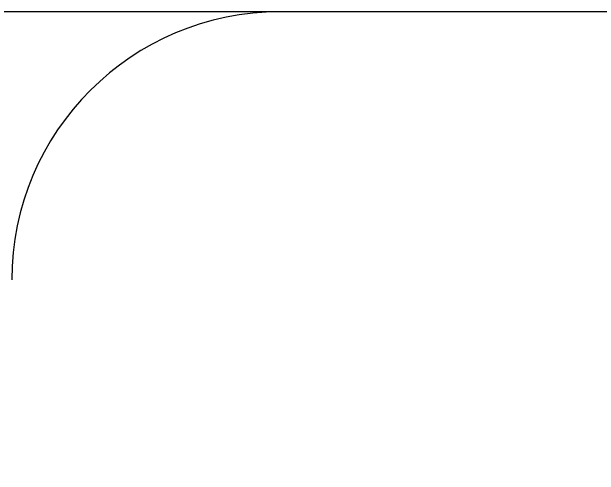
# Model space of a CAD drawing. Header units: millimetres. Extents: x -4225 to 3386, y -4404 to 4471.
# Drawn here: x -364 to 1825, y 2742 to 4471 of the extents above; entities that cross this region are included whole.
import ezdxf

# ---------------------------------------------------------------- set-up
doc = ezdxf.new("R2010")
doc.units = ezdxf.units.MM
doc.layers.add('DIKOM_ЗОНА', color=80, linetype='Continuous')
doc.layers.add('DIKOM_РАЗМЕР_ЗОНА', color=7, linetype='Continuous')
doc.styles.add('style1', font='arial.ttf', dxfattribs={"width": 0.8})
doc.dimstyles.new('1-50', dxfattribs={"dimtxt": 300, "dimasz": 200, "dimexe": 100, "dimexo": 0, "dimgap": 100, "dimtad": 1, "dimtxsty": 'style1', "dimcen": 200, "dimclrd": 7, "dimclre": 7, "dimclrt": 7, "dimadec": 1, "dimazin": 2, "dimtfac": 1, "dimtmove": 0, "dimatfit": 2, "dimfxl": 0, "dimlwd": 25, "dimlwe": 18, "dimarcsym": 0})

# ---------------------------------------------------------------- blocks, each defined once
blk = doc.blocks.new('*D2')
at = {"layer": 'Defpoints', "color": 0, "transparency": 16777216}
for p in [(-3774.9, 4471), (1696.9, 4471), (-963.8, -3629)]:
    blk.add_point(p, dxfattribs=at)
at = {"layer": 'DIKOM_РАЗМЕР_ЗОНА', "color": 7, "lineweight": 18, "transparency": 16777216}
for p, q in [((1696.9, 4471), (-3874.9, 4471)), ((-963.8, -3629), (-3874.9, -3629))]:
    blk.add_line(p, q, dxfattribs=at)
at = {"layer": 'DIKOM_РАЗМЕР_ЗОНА', "color": 7, "lineweight": 25, "transparency": 16777216}
blk.add_line((-3774.9, -3429), (-3774.9, 4271), dxfattribs=at)
at = {"layer": 'DIKOM_РАЗМЕР_ЗОНА', "color": 7, "transparency": 16777216}
for points in [[(-3808.2, 4271), (-3741.5, 4271), (-3774.9, 4471)], [(-3808.2, -3429), (-3741.5, -3429), (-3774.9, -3629)]]:
    blk.add_solid(points, dxfattribs=at)
at = {"layer": 'DIKOM_РАЗМЕР_ЗОНА', "color": 7, "transparency": 16777216, "insert": (-4028, 317.4), "char_height": 300, "attachment_point": 5, "rotation": 90, "style": 'style1'}
blk.add_mtext('8100', dxfattribs=at)

msp = doc.modelspace()

# ---------------------------------------------------------------- linework, layer by layer
at = {"layer": 'DIKOM_ЗОНА', "color": 3, "lineweight": 15}
msp.add_line((2386.175, 4471.001), (636.175, 4471.001), dxfattribs=at)
msp.add_arc((636.175, 3471.001), 1000, 90, 180, dxfattribs=at)

# ---------------------------------------------------------------- dimensions: what is measured, and where the dimension line sits
at = {"layer": 'DIKOM_РАЗМЕР_ЗОНА'}
dim = msp.add_linear_dim(base=(-3774.863, 4471.001), p1=(-963.825, -3628.999), p2=(1696.897, 4471.001), angle=90, dimstyle='1-50', dxfattribs=at)
dim.commit()
dim.dimension.update_dxf_attribs({"geometry": '*D2', "text_midpoint": (-3774.863, 317.418), "dimtype": 160})

doc.saveas('drawing.dxf')
